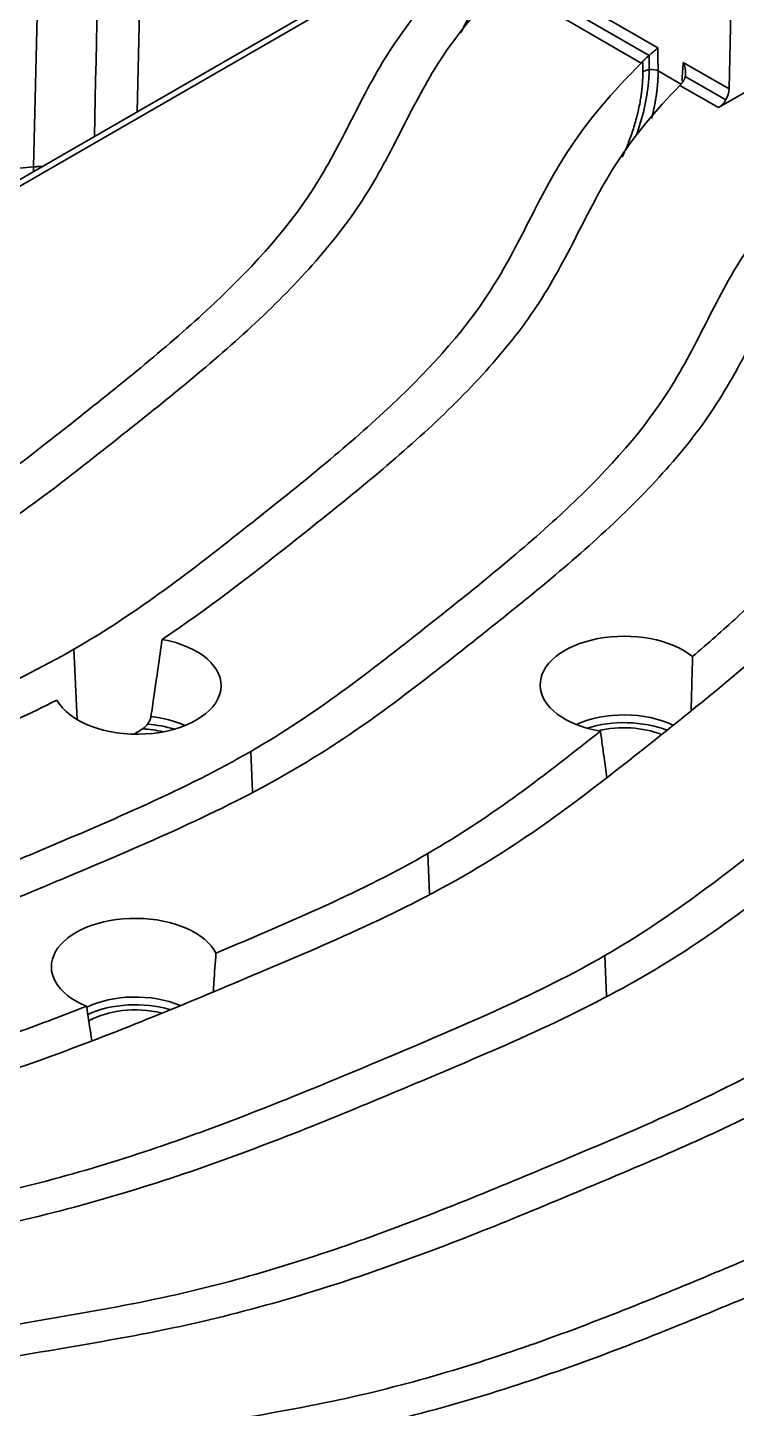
# Model space of a CAD drawing. Header units: millimetres. Extents: x 158 to 1533, y 732 to 1642.
# Drawn here: x 1315.1 to 1351.5, y 981 to 1052 of the extents above; entities that cross this region are included whole.
import ezdxf

# ---------------------------------------------------------------- set-up
doc = ezdxf.new("R2010")
doc.units = ezdxf.units.MM
doc.layers.add('1', color=7, linetype='Continuous', true_color=0xffffff)

msp = doc.modelspace()

# ---------------------------------------------------------------- linework, layer by layer
at = {"layer": '1', "color": 7, "linetype": 'Continuous', "lineweight": 35}
for p, q in [((1332.404, 1054.423), (1257.564, 1011.214)), ((1332.906, 1054.373), (1257.991, 1011.12)), ((1341.542, 1053.738), (1347.023, 1050.574)), ((1341.733, 1054.283), (1347.474, 1050.968)), ((1346.625, 1050.181), (1341.151, 1053.341)), ((1351.142, 1048.851), (1351.228, 1052.809)), ((1347.026, 1050.576), (1347.035, 1049.847)), ((1348.785, 1050.211), (1351.142, 1048.851)), ((1347.489, 1049.782), (1348.695, 1049.086)), ((1348.885, 1049.499), (1350.972, 1048.294)), ((1350.588, 1047.893), (1348.614, 1049.032)), ((1352.47, 1048.979), (1350.588, 1047.893)), ((1317.618, 1016.422), (1317.458, 1020.039)), ((1326.646, 1012.718), (1326.555, 1014.787)), ((1335.742, 1007.466), (1335.651, 1009.536)), ((1344.839, 1002.215), (1344.747, 1004.284))]:
    msp.add_line(p, q, dxfattribs=at)
for centre, major_axis, ratio, start_param, end_param in [((1347.134, 1049.599), (0.502, 0.006), 0.505996, 0.78028, 2.604792), ((1350.573, 1048.558), (0.386, 0.706), 0.59226, 3.913197, 5.431634), ((1333.055, 983.951), (106.936, 0), 0.57735, 1.736828, 2.277038), ((1315.714, 1043.785), (-0.194, 2.001), 0.134942, 1.001134, 1.138861), ((1320.708, 1018.163), (-4.318, 0), 0.57735, 0.300883, 4.411506), ((1345.744, 1018.216), (4.318, 0), 0.57735, 0.620367, 4.426189), ((1345.744, 1014.406), (3.909, 0), 0.57735, 0.868827, 2.248563), ((1320.708, 1013.978), (3.869, 0), 0.57735, 1.05801, 1.431825), ((1320.708, 1014.353), (3.909, 0), 0.57735, 0.893071, 1.388785), ((1345.744, 1014.031), (3.869, 0), 0.57735, 0.966437, 2.083634), ((1345.744, 1014.031), (-3.409, 0), 0.57735, 4.112487, 5.1123), ((1320.708, 1013.978), (-3.409, 0), 0.57735, 4.312452, 4.63207), ((1320.616, 1003.708), (-4.318, 0), 0.57735, 3.427793, 7.233614), ((1320.616, 999.898), (3.909, 0), 0.57735, 0.940973, 2.275369), ((1320.616, 999.524), (3.869, 0), 0.57735, 1.086374, 2.254786), ((1320.616, 999.524), (-3.409, 0), 0.57735, 4.312289, 5.505127)]:
    msp.add_ellipse(centre, major_axis=major_axis, ratio=ratio, start_param=start_param, end_param=end_param, dxfattribs=at)
for points, knots in [([(1315.382, 1044.842), (1315.555, 1052.358), (1315.729, 1059.874), (1315.982, 1070.797), (1316.061, 1074.203), (1316.141, 1077.61)], [0, 0, 0, 0, 0.688092, 0.688092, 1, 1, 1, 1]), ([(1321.333, 1076.634), (1321.211, 1070.906), (1321.088, 1065.179), (1320.883, 1055.525), (1320.799, 1051.6), (1320.716, 1047.675)], [0, 0, 0, 0, 0.593385, 0.593385, 1, 1, 1, 1]), ([(1337.351, 1051.753), (1337.36, 1051.769), (1337.379, 1051.806), (1337.41, 1051.865), (1337.443, 1051.929), (1337.477, 1051.994), (1337.51, 1052.059), (1337.542, 1052.125), (1337.575, 1052.192), (1337.659, 1052.365), (1337.79, 1052.65), (1337.961, 1053.056), (1338.12, 1053.471), (1338.267, 1053.896), (1338.4, 1054.327), (1338.518, 1054.763), (1338.619, 1055.2), (1338.677, 1055.502), (1338.706, 1055.669), (1338.712, 1055.702), (1338.717, 1055.736), (1338.723, 1055.769), (1338.728, 1055.802), (1338.733, 1055.835), (1338.738, 1055.868), (1338.743, 1055.901), (1338.748, 1055.933), (1338.753, 1055.966), (1338.757, 1055.999), (1338.762, 1056.031), (1338.766, 1056.064), (1338.77, 1056.096), (1338.774, 1056.129), (1338.778, 1056.161), (1338.782, 1056.193), (1338.786, 1056.225), (1338.79, 1056.257), (1338.793, 1056.289), (1338.797, 1056.321), (1338.8, 1056.353), (1338.803, 1056.385), (1338.806, 1056.416), (1338.809, 1056.448), (1338.812, 1056.48), (1338.815, 1056.511), (1338.818, 1056.543), (1338.82, 1056.574), (1338.823, 1056.605), (1338.825, 1056.636), (1338.827, 1056.667), (1338.829, 1056.699), (1338.831, 1056.73), (1338.833, 1056.76), (1338.835, 1056.791), (1338.836, 1056.822), (1338.838, 1056.853), (1338.839, 1056.883), (1338.84, 1056.914), (1338.841, 1056.944), (1338.843, 1056.975), (1338.843, 1057.005), (1338.844, 1057.035), (1338.845, 1057.066), (1338.845, 1057.096), (1338.846, 1057.126), (1338.846, 1057.156), (1338.846, 1057.186), (1338.847, 1057.215), (1338.847, 1057.245), (1338.846, 1057.275), (1338.846, 1057.295), (1338.846, 1057.305)], [0, 0, 0, 0, 0.009839, 0.022841, 0.03585, 0.04887, 0.061903, 0.074951, 0.088016, 0.101101, 0.176415, 0.250973, 0.325232, 0.399653, 0.474625, 0.549211, 0.623909, 0.699212, 0.704984, 0.710749, 0.716506, 0.722257, 0.728, 0.733737, 0.739468, 0.745192, 0.75091, 0.756623, 0.76233, 0.768031, 0.773728, 0.779419, 0.785106, 0.790789, 0.796467, 0.802141, 0.807812, 0.813479, 0.819142, 0.824803, 0.830461, 0.836116, 0.841768, 0.847419, 0.853068, 0.858714, 0.86436, 0.870004, 0.875647, 0.881289, 0.886931, 0.892572, 0.898213, 0.903855, 0.909497, 0.915139, 0.920782, 0.926426, 0.932072, 0.937719, 0.943367, 0.949018, 0.954671, 0.960326, 0.965984, 0.971645, 0.977309, 0.982976, 0.988647, 0.994321, 1, 1, 1, 1]), ([(1308.362, 1025.291), (1311.684, 1027.209), (1316.908, 1031.298), (1324.535, 1037.397), (1329.335, 1042.59), (1331.731, 1047.262), (1333.826, 1051.366), (1336.055, 1053.97), (1337.529, 1055.433)], [0, 0, 0, 0, 0.234763, 0.435969, 0.637175, 0.74438, 0.851584, 1, 1, 1, 1]), ([(1339.518, 1054.284), (1338.264, 1053.006), (1336.304, 1050.661), (1334.363, 1046.867), (1331.873, 1042.001), (1326.795, 1036.511), (1319.114, 1030.388), (1313.799, 1026.209), (1310.285, 1024.181)], [0, 0, 0, 0, 0.137099, 0.245729, 0.354358, 0.558237, 0.762117, 1, 1, 1, 1]), ([(1346.694, 1050.26), (1346.698, 1050.264), (1346.705, 1050.273), (1346.716, 1050.286), (1346.727, 1050.299), (1346.739, 1050.312), (1346.752, 1050.326), (1346.765, 1050.34), (1346.779, 1050.354), (1346.794, 1050.368), (1346.809, 1050.383), (1346.824, 1050.398), (1346.84, 1050.413), (1346.857, 1050.428), (1346.874, 1050.444), (1346.902, 1050.469), (1346.943, 1050.506), (1346.999, 1050.553), (1347.057, 1050.603), (1347.112, 1050.649), (1347.165, 1050.694), (1347.214, 1050.736), (1347.265, 1050.779), (1347.301, 1050.81), (1347.321, 1050.828), (1347.327, 1050.833), (1347.333, 1050.838), (1347.339, 1050.843), (1347.345, 1050.849), (1347.352, 1050.855), (1347.359, 1050.861), (1347.366, 1050.867), (1347.373, 1050.873), (1347.38, 1050.879), (1347.387, 1050.886), (1347.395, 1050.893), (1347.402, 1050.9), (1347.41, 1050.907), (1347.418, 1050.914), (1347.426, 1050.922), (1347.434, 1050.929), (1347.442, 1050.937), (1347.45, 1050.944), (1347.458, 1050.952), (1347.466, 1050.96), (1347.472, 1050.965), (1347.474, 1050.968)], [0, 0, 0, 0, 0.016931, 0.033923, 0.050999, 0.068183, 0.085499, 0.102969, 0.120615, 0.138458, 0.15652, 0.174821, 0.193379, 0.212213, 0.23134, 0.250779, 0.307678, 0.368103, 0.43234, 0.500625, 0.556151, 0.61623, 0.68092, 0.750268, 0.757894, 0.765875, 0.774211, 0.782901, 0.791946, 0.801345, 0.811099, 0.821208, 0.831672, 0.842491, 0.853665, 0.865193, 0.877076, 0.889315, 0.901908, 0.914856, 0.928159, 0.941817, 0.955831, 0.970199, 0.984922, 1, 1, 1, 1]), ([(1317.458, 1020.039), (1320.781, 1021.957), (1326.004, 1026.047), (1333.631, 1032.146), (1338.431, 1037.338), (1340.827, 1042.01), (1342.922, 1046.115), (1345.152, 1048.718), (1346.625, 1050.181)], [0, 0, 0, 0, 0.234763, 0.435969, 0.637175, 0.74438, 0.851584, 1, 1, 1, 1]), ([(1348.785, 1050.211), (1348.79, 1050.2), (1348.799, 1050.177), (1348.812, 1050.144), (1348.823, 1050.113), (1348.833, 1050.085), (1348.842, 1050.058), (1348.849, 1050.034), (1348.856, 1050.012), (1348.865, 1049.977), (1348.876, 1049.93), (1348.887, 1049.871), (1348.895, 1049.816), (1348.899, 1049.774), (1348.901, 1049.745), (1348.902, 1049.727), (1348.903, 1049.71), (1348.903, 1049.693), (1348.903, 1049.676), (1348.903, 1049.659), (1348.903, 1049.642), (1348.902, 1049.626), (1348.901, 1049.61), (1348.899, 1049.595), (1348.898, 1049.579), (1348.896, 1049.564), (1348.894, 1049.549), (1348.892, 1049.534), (1348.889, 1049.519), (1348.887, 1049.505), (1348.884, 1049.491), (1348.881, 1049.477), (1348.877, 1049.464), (1348.874, 1049.451), (1348.87, 1049.438), (1348.866, 1049.425), (1348.862, 1049.413), (1348.858, 1049.4), (1348.853, 1049.388), (1348.848, 1049.377), (1348.843, 1049.365), (1348.838, 1049.354), (1348.833, 1049.343), (1348.828, 1049.333), (1348.824, 1049.326), (1348.822, 1049.322)], [0, 0, 0, 0, 0.04067, 0.078649, 0.113938, 0.146538, 0.176447, 0.203666, 0.228196, 0.250036, 0.318708, 0.383222, 0.443594, 0.499839, 0.519094, 0.538126, 0.556935, 0.575524, 0.593892, 0.612043, 0.629976, 0.647694, 0.665198, 0.682489, 0.699569, 0.71644, 0.733104, 0.749562, 0.765816, 0.781869, 0.797721, 0.813376, 0.828835, 0.844101, 0.859176, 0.874062, 0.888762, 0.903278, 0.917614, 0.931772, 0.945755, 0.959566, 0.973209, 0.986685, 1, 1, 1, 1]), ([(1345.64, 1045.337), (1345.643, 1045.342), (1345.655, 1045.367), (1345.676, 1045.412), (1345.704, 1045.472), (1345.771, 1045.62), (1345.875, 1045.859), (1346.009, 1046.197), (1346.134, 1046.543), (1346.249, 1046.898), (1346.354, 1047.258), (1346.447, 1047.621), (1346.526, 1047.983), (1346.572, 1048.235), (1346.595, 1048.376), (1346.6, 1048.407), (1346.604, 1048.439), (1346.609, 1048.47), (1346.614, 1048.502), (1346.618, 1048.533), (1346.623, 1048.564), (1346.627, 1048.596), (1346.631, 1048.627), (1346.635, 1048.658), (1346.639, 1048.689), (1346.643, 1048.719), (1346.647, 1048.75), (1346.65, 1048.781), (1346.654, 1048.812), (1346.657, 1048.842), (1346.66, 1048.873), (1346.663, 1048.903), (1346.666, 1048.933), (1346.669, 1048.964), (1346.672, 1048.994), (1346.675, 1049.024), (1346.677, 1049.054), (1346.679, 1049.084), (1346.682, 1049.114), (1346.684, 1049.143), (1346.686, 1049.173), (1346.688, 1049.203), (1346.689, 1049.232), (1346.691, 1049.262), (1346.693, 1049.291), (1346.694, 1049.321), (1346.695, 1049.35), (1346.696, 1049.379), (1346.698, 1049.408), (1346.698, 1049.437), (1346.699, 1049.466), (1346.7, 1049.495), (1346.7, 1049.524), (1346.701, 1049.553), (1346.701, 1049.581), (1346.701, 1049.61), (1346.702, 1049.638), (1346.701, 1049.667), (1346.701, 1049.695), (1346.701, 1049.714), (1346.701, 1049.723)], [0, 0, 0, 0, 0.003942, 0.01902, 0.034115, 0.04923, 0.129197, 0.208357, 0.287204, 0.366238, 0.445984, 0.525018, 0.603876, 0.683097, 0.690079, 0.697051, 0.704014, 0.710969, 0.717915, 0.724853, 0.731783, 0.738705, 0.745621, 0.75253, 0.759433, 0.766329, 0.773221, 0.780107, 0.786988, 0.793865, 0.800738, 0.807607, 0.814473, 0.821336, 0.828197, 0.835055, 0.841911, 0.848767, 0.855621, 0.862474, 0.869328, 0.876181, 0.883035, 0.88989, 0.896746, 0.903604, 0.910464, 0.917326, 0.924191, 0.931059, 0.937931, 0.944807, 0.951687, 0.958572, 0.965462, 0.972357, 0.979258, 0.986165, 0.993079, 1, 1, 1, 1]), ([(1346.38, 1046.484), (1346.398, 1046.534), (1346.415, 1046.584), (1346.583, 1047.084), (1346.71, 1047.54), (1346.859, 1048.237), (1346.901, 1048.469), (1346.967, 1048.922), (1346.992, 1049.144), (1347.021, 1049.527), (1347.028, 1049.689), (1347.031, 1049.847)], [0, 0, 0, 0, 0.044785, 0.044785, 0.447325, 0.447325, 0.648595, 0.648595, 0.849865, 0.849865, 1, 1, 1, 1]), ([(1347.489, 1049.782), (1347.489, 1049.762), (1347.49, 1049.723), (1347.489, 1049.662), (1347.488, 1049.602), (1347.487, 1049.541), (1347.485, 1049.479), (1347.483, 1049.417), (1347.48, 1049.354), (1347.476, 1049.291), (1347.472, 1049.228), (1347.468, 1049.164), (1347.463, 1049.1), (1347.457, 1049.035), (1347.451, 1048.97), (1347.445, 1048.905), (1347.437, 1048.839), (1347.43, 1048.773), (1347.422, 1048.706), (1347.413, 1048.639), (1347.404, 1048.572), (1347.394, 1048.505), (1347.384, 1048.437), (1347.373, 1048.369), (1347.362, 1048.3), (1347.35, 1048.232), (1347.337, 1048.163), (1347.324, 1048.094), (1347.311, 1048.025), (1347.297, 1047.955), (1347.283, 1047.885), (1347.268, 1047.815), (1347.252, 1047.745), (1347.236, 1047.675), (1347.22, 1047.605), (1347.203, 1047.534), (1347.185, 1047.464), (1347.168, 1047.396), (1347.157, 1047.352), (1347.151, 1047.332)], [0, 0, 0, 0, 0.026344, 0.052729, 0.079155, 0.105621, 0.13213, 0.15868, 0.185271, 0.211906, 0.238582, 0.265302, 0.292064, 0.31887, 0.345719, 0.372612, 0.399549, 0.42653, 0.453556, 0.480627, 0.507743, 0.534904, 0.562111, 0.589364, 0.616663, 0.644008, 0.6714, 0.698838, 0.726324, 0.753856, 0.781437, 0.809065, 0.836741, 0.864466, 0.892239, 0.92006, 0.947931, 0.975851, 1, 1, 1, 1]), ([(1348.614, 1049.032), (1347.36, 1047.754), (1345.4, 1045.41), (1343.459, 1041.615), (1340.969, 1036.75), (1335.891, 1031.259), (1328.942, 1025.719), (1324.374, 1022.122), (1321.988, 1020.544)], [0, 0, 0, 0, 0.146087, 0.261838, 0.377589, 0.594835, 0.81208, 1, 1, 1, 1]), ([(1348.614, 1049.032), (1348.632, 1049.051), (1348.649, 1049.07), (1348.676, 1049.102), (1348.685, 1049.114), (1348.703, 1049.137), (1348.711, 1049.148), (1348.738, 1049.185), (1348.755, 1049.211), (1348.789, 1049.264), (1348.806, 1049.293), (1348.822, 1049.322)], [0, 0, 0, 0, 0.25, 0.25, 0.375, 0.375, 0.5, 0.5, 0.75, 0.75, 1, 1, 1, 1]), ([(1315.382, 1044.842), (1315.395, 1044.843), (1315.419, 1044.845), (1315.457, 1044.848), (1315.494, 1044.851), (1315.532, 1044.854), (1315.57, 1044.857), (1315.607, 1044.859), (1315.645, 1044.862), (1315.683, 1044.864), (1315.721, 1044.866), (1315.759, 1044.868), (1315.793, 1044.87), (1315.813, 1044.871), (1315.821, 1044.871)], [0, 0, 0, 0, 0.085426, 0.17098, 0.256661, 0.342465, 0.428394, 0.514444, 0.600615, 0.686904, 0.773312, 0.859835, 0.946473, 1, 1, 1, 1]), ([(1326.555, 1014.787), (1329.877, 1016.705), (1335.101, 1020.795), (1342.728, 1026.894), (1347.528, 1032.087), (1349.923, 1036.758), (1352.018, 1040.863), (1354.248, 1043.466), (1355.721, 1044.929)], [0, 0, 0, 0, 0.234763, 0.435969, 0.637175, 0.74438, 0.851584, 1, 1, 1, 1]), ([(1357.71, 1043.781), (1356.457, 1042.503), (1354.496, 1040.158), (1352.555, 1036.364), (1350.065, 1031.498), (1344.988, 1026.008), (1337.306, 1019.884), (1331.991, 1015.706), (1328.477, 1013.677)], [0, 0, 0, 0, 0.137099, 0.245729, 0.354358, 0.558237, 0.762117, 1, 1, 1, 1]), ([(1349.257, 1019.665), (1350.051, 1020.339), (1353.065, 1022.985), (1356.624, 1026.835), (1359.02, 1031.507), (1361.115, 1035.611), (1363.344, 1038.215), (1364.817, 1039.677)], [0, 0, 0, 0, 0.109664, 0.427272, 0.596497, 0.765722, 1, 1, 1, 1]), ([(1366.806, 1038.529), (1365.553, 1037.251), (1363.592, 1034.906), (1361.651, 1031.112), (1359.161, 1026.246), (1354.084, 1020.756), (1346.403, 1014.633), (1341.087, 1010.454), (1337.573, 1008.426)], [0, 0, 0, 0, 0.137099, 0.245729, 0.354358, 0.558237, 0.762117, 1, 1, 1, 1]), ([(1344.747, 1004.284), (1348.069, 1006.202), (1353.293, 1010.291), (1360.92, 1016.391), (1365.72, 1021.583), (1368.116, 1026.255), (1370.211, 1030.359), (1372.44, 1032.963), (1373.913, 1034.426)], [0, 0, 0, 0, 0.234763, 0.435969, 0.637175, 0.74438, 0.851584, 1, 1, 1, 1]), ([(1375.903, 1033.277), (1374.649, 1031.999), (1372.689, 1029.654), (1370.747, 1025.86), (1368.258, 1020.994), (1363.18, 1015.504), (1355.499, 1009.381), (1350.183, 1005.203), (1346.67, 1003.174)], [0, 0, 0, 0, 0.137099, 0.245729, 0.354358, 0.558237, 0.762117, 1, 1, 1, 1]), ([(1321.416, 1016.572), (1321.468, 1016.92), (1321.591, 1017.75), (1321.782, 1019.072), (1321.919, 1020.051), (1321.988, 1020.544)], [0, 0, 0, 0, 0.266498, 0.633249, 1, 1, 1, 1]), ([(1317.458, 1020.039), (1314.136, 1018.121), (1307.053, 1015.105), (1296.489, 1010.702), (1287.495, 1007.93), (1279.403, 1006.547), (1273.483, 1005.54), (1269.954, 1004.637), (1268.407, 1004.188)], [0, 0, 0, 0, 0.249927, 0.464129, 0.678331, 0.79246, 0.906589, 1, 1, 1, 1]), ([(1349.257, 1019.665), (1349.246, 1019.152), (1349.224, 1018.221), (1349.2, 1017.297), (1349.188, 1016.882)], [0, 0, 0, 0, 0.548903, 1, 1, 1, 1]), ([(1271.345, 1003.261), (1272.257, 1003.5), (1275.056, 1004.17), (1280.087, 1005.028), (1288.515, 1006.465), (1298.024, 1009.397), (1307.62, 1013.409), (1313.851, 1016.046), (1316.584, 1017.424)], [0, 0, 0, 0, 0.063163, 0.190154, 0.317146, 0.555488, 0.793831, 1, 1, 1, 1]), ([(1320.981, 1015.94), (1321.005, 1015.955), (1321.029, 1015.972), (1321.076, 1016.009), (1321.1, 1016.03), (1321.146, 1016.074), (1321.168, 1016.097), (1321.201, 1016.136), (1321.212, 1016.149), (1321.233, 1016.176), (1321.243, 1016.189), (1321.274, 1016.232), (1321.293, 1016.261), (1321.328, 1016.322), (1321.344, 1016.353), (1321.365, 1016.401), (1321.372, 1016.417), (1321.384, 1016.449), (1321.389, 1016.464), (1321.404, 1016.512), (1321.411, 1016.542), (1321.416, 1016.572)], [0, 0, 0, 0, 0.125, 0.125, 0.25, 0.25, 0.375, 0.375, 0.4375, 0.4375, 0.5, 0.5, 0.625, 0.625, 0.75, 0.75, 0.8125, 0.8125, 0.875, 0.875, 1, 1, 1, 1]), ([(1344.861, 1013.441), (1344.811, 1013.784), (1344.699, 1014.574), (1344.588, 1015.372), (1344.525, 1015.825)], [0, 0, 0, 0, 0.436922, 1, 1, 1, 1]), ([(1326.555, 1014.787), (1323.232, 1012.869), (1316.149, 1009.853), (1305.585, 1005.45), (1296.591, 1002.679), (1288.5, 1001.295), (1282.91, 1000.344), (1279.664, 999.54), (1278.401, 999.191)], [0, 0, 0, 0, 0.254503, 0.472627, 0.690752, 0.80697, 0.923189, 1, 1, 1, 1]), ([(1280.446, 998.011), (1281.356, 998.249), (1284.154, 998.918), (1289.184, 999.776), (1297.611, 1001.214), (1307.121, 1004.145), (1317.727, 1008.58), (1324.963, 1011.649), (1328.477, 1013.677)], [0, 0, 0, 0, 0.05882, 0.177303, 0.295787, 0.518162, 0.740537, 1, 1, 1, 1]), ([(1289.542, 992.759), (1290.453, 992.997), (1293.25, 993.667), (1298.28, 994.524), (1306.708, 995.962), (1316.217, 998.893), (1326.823, 1003.328), (1334.06, 1006.397), (1337.573, 1008.426)], [0, 0, 0, 0, 0.05882, 0.177303, 0.295787, 0.518162, 0.740537, 1, 1, 1, 1]), ([(1344.747, 1004.284), (1341.425, 1002.366), (1334.342, 999.35), (1323.778, 994.946), (1314.784, 992.175), (1306.692, 990.792), (1301.103, 989.841), (1297.856, 989.036), (1296.594, 988.687)], [0, 0, 0, 0, 0.254503, 0.472627, 0.690752, 0.80697, 0.923189, 1, 1, 1, 1]), ([(1324.619, 1002.415), (1324.63, 1002.575), (1324.677, 1003.237), (1324.723, 1003.904), (1324.758, 1004.412)], [0, 0, 0, 0, 0.240622, 1, 1, 1, 1]), ([(1298.638, 987.508), (1299.549, 987.746), (1302.347, 988.415), (1307.376, 989.273), (1315.804, 990.71), (1325.313, 993.642), (1335.919, 998.076), (1343.156, 1001.145), (1346.67, 1003.174)], [0, 0, 0, 0, 0.05882, 0.177303, 0.295787, 0.518162, 0.740537, 1, 1, 1, 1]), ([(1318.106, 1001.68), (1316.939, 1001.222), (1312.357, 999.482), (1305.687, 997.427), (1297.596, 996.044), (1292.006, 995.093), (1288.758, 994.288), (1287.495, 993.938)], [0, 0, 0, 0, 0.124953, 0.486842, 0.67966, 0.872478, 1, 1, 1, 1]), ([(1318.106, 1001.68), (1318.176, 1001.214), (1318.267, 1000.625), (1318.359, 1000.04), (1318.378, 999.915)], [0, 0, 0, 0, 0.785563, 1, 1, 1, 1]), ([(1353.843, 999.032), (1350.521, 997.114), (1343.438, 994.098), (1332.874, 989.695), (1323.88, 986.924), (1315.788, 985.54), (1310.199, 984.589), (1306.952, 983.785), (1305.69, 983.436)], [0, 0, 0, 0, 0.254503, 0.472627, 0.690752, 0.80697, 0.923189, 1, 1, 1, 1]), ([(1307.731, 982.255), (1308.643, 982.493), (1311.442, 983.163), (1316.472, 984.021), (1324.9, 985.459), (1334.409, 988.39), (1344.268, 992.512), (1350.761, 995.262), (1353.71, 996.797)], [0, 0, 0, 0, 0.06197, 0.186632, 0.311295, 0.545267, 0.779239, 1, 1, 1, 1]), ([(1362.94, 993.781), (1359.617, 991.862), (1352.534, 988.847), (1341.97, 984.443), (1332.976, 981.672), (1324.884, 980.289), (1319.295, 979.338), (1316.049, 978.533), (1314.786, 978.184)], [0, 0, 0, 0, 0.254503, 0.472627, 0.690752, 0.80697, 0.923189, 1, 1, 1, 1]), ([(1316.831, 977.004), (1317.741, 977.242), (1320.539, 977.912), (1325.568, 978.769), (1333.996, 980.207), (1343.505, 983.138), (1354.112, 987.573), (1361.348, 990.642), (1364.862, 992.671)], [0, 0, 0, 0, 0.05882, 0.177303, 0.295787, 0.518162, 0.740537, 1, 1, 1, 1]), ([(1372.036, 988.529), (1368.714, 986.611), (1361.63, 983.595), (1351.067, 979.191), (1342.072, 976.42), (1333.981, 975.037), (1328.391, 974.086), (1325.145, 973.281), (1323.882, 972.932)], [0, 0, 0, 0, 0.254503, 0.472627, 0.690752, 0.80697, 0.923189, 1, 1, 1, 1]), ([(1325.927, 971.752), (1326.838, 971.991), (1329.635, 972.66), (1334.665, 973.518), (1343.092, 974.955), (1352.602, 977.887), (1363.208, 982.321), (1370.445, 985.39), (1373.958, 987.419)], [0, 0, 0, 0, 0.05882, 0.177303, 0.295787, 0.518162, 0.740537, 1, 1, 1, 1]), ([(1381.132, 983.277), (1377.81, 981.359), (1370.727, 978.343), (1360.163, 973.94), (1351.169, 971.168), (1343.077, 969.785), (1337.488, 968.834), (1334.241, 968.03), (1332.978, 967.681)], [0, 0, 0, 0, 0.254503, 0.472627, 0.690752, 0.80697, 0.923189, 1, 1, 1, 1]), ([(1335.023, 966.501), (1335.934, 966.739), (1338.732, 967.408), (1343.761, 968.266), (1352.189, 969.703), (1361.698, 972.635), (1372.304, 977.07), (1379.541, 980.138), (1383.055, 982.167)], [0, 0, 0, 0, 0.05882, 0.177303, 0.295787, 0.518162, 0.740537, 1, 1, 1, 1])]:
    msp.add_open_spline(points, degree=3, knots=knots, dxfattribs=at)
for points in [[(1318.509, 1046.401), (1318.737, 1056.745), (1318.965, 1067.088), (1319.195, 1077.43)], [(1347.474, 1050.968), (1347.479, 1050.573), (1347.484, 1050.178), (1347.489, 1049.782)], [(1346.694, 1050.26), (1346.671, 1050.23), (1346.648, 1050.204), (1346.625, 1050.181)], [(1346.701, 1049.723), (1346.699, 1049.902), (1346.697, 1050.081), (1346.694, 1050.26)], [(1348.711, 1049.282), (1348.736, 1049.592), (1348.76, 1049.902), (1348.785, 1050.211)], [(1320.58, 1015.687), (1320.714, 1015.771), (1320.848, 1015.855), (1320.981, 1015.94)], [(1335.651, 1009.536), (1338.945, 1011.437), (1341.738, 1013.618), (1344.525, 1015.825)], [(1335.651, 1009.536), (1332.357, 1007.634), (1328.58, 1006.021), (1324.758, 1004.412)]]:
    msp.add_open_spline(points, degree=3, dxfattribs=at)

doc.saveas('drawing.dxf')
